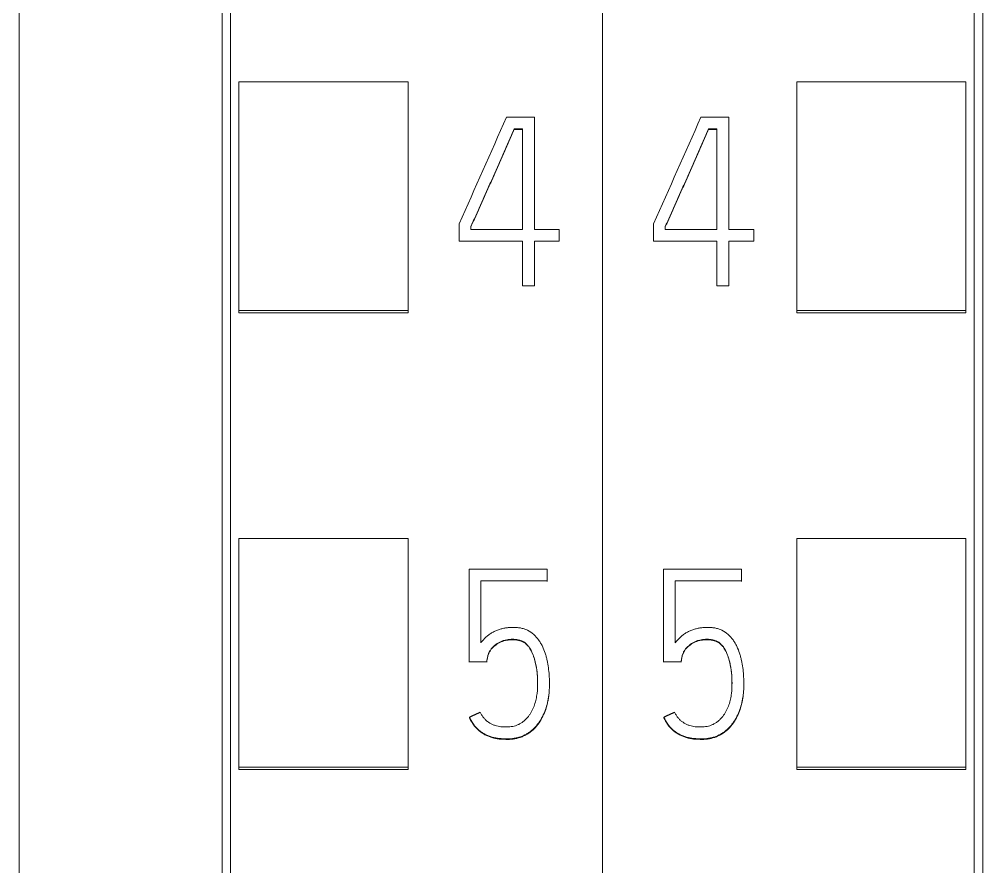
# Model space of a CAD drawing. Header units: millimetres. Extents: x 1359 to 3577, y 1336 to 3557.
# Drawn here: x 2708.67 to 2720.07, y 3006.75 to 3016.78 of the extents above; entities that cross this region are included whole.
import ezdxf

# ---------------------------------------------------------------- set-up
doc = ezdxf.new("R2010")
doc.units = ezdxf.units.MM
doc.layers.add('000-PI-Oprema', color=30, linetype='Continuous', lineweight=5)

msp = doc.modelspace()

# ---------------------------------------------------------------- linework, layer by layer
at = {"layer": '000-PI-Oprema', "color": 0, "linetype": 'ByBlock', "lineweight": 0}
for p, q in [((2715.571, 3041.237), (2715.571, 2927.819)), ((2715.571, 3041.237), (2715.571, 2927.819)), ((2711.171, 2930.141), (2711.171, 3038.956)), ((2719.971, 3038.956), (2719.971, 2930.141)), ((2711.271, 3013.333), (2711.271, 3016.035)), ((2711.271, 3016.035), (2713.271, 3016.035)), ((2713.271, 3013.333), (2713.271, 3016.035)), ((2717.871, 3013.333), (2717.871, 3016.035)), ((2719.871, 3016.035), (2717.871, 3016.035)), ((2719.871, 3013.333), (2719.871, 3016.035)), ((2714.437, 3015.617), (2714.767, 3015.617)), ((2714.767, 3015.617), (2714.767, 3014.291)), ((2716.737, 3015.617), (2717.067, 3015.617)), ((2717.067, 3015.617), (2717.067, 3014.291)), ((2714.528, 3015.479), (2714.528, 3015.473)), ((2714.625, 3015.479), (2714.528, 3015.479)), ((2714.528, 3015.473), (2714.625, 3015.473)), ((2714.625, 3014.291), (2714.625, 3015.479)), ((2716.828, 3015.479), (2716.828, 3015.473)), ((2716.925, 3015.479), (2716.828, 3015.479)), ((2716.828, 3015.473), (2716.925, 3015.473)), ((2716.925, 3014.291), (2716.925, 3015.479)), ((2713.877, 3014.153), (2713.877, 3014.357)), ((2714.015, 3014.327), (2714.015, 3014.291)), ((2714.015, 3014.291), (2714.625, 3014.291)), ((2714.767, 3014.291), (2715.061, 3014.291)), ((2715.061, 3014.291), (2715.061, 3014.153)), ((2716.177, 3014.153), (2716.177, 3014.357)), ((2716.315, 3014.327), (2716.315, 3014.291)), ((2716.315, 3014.291), (2716.925, 3014.291)), ((2717.067, 3014.291), (2717.361, 3014.291)), ((2717.361, 3014.291), (2717.361, 3014.153)), ((2714.625, 3014.153), (2713.877, 3014.153)), ((2714.625, 3013.625), (2714.625, 3014.153)), ((2714.767, 3014.153), (2714.767, 3013.625)), ((2715.061, 3014.153), (2714.767, 3014.153)), ((2716.925, 3014.153), (2716.177, 3014.153)), ((2716.925, 3013.625), (2716.925, 3014.153)), ((2717.067, 3014.153), (2717.067, 3013.625)), ((2717.361, 3014.153), (2717.067, 3014.153)), ((2714.767, 3013.625), (2714.625, 3013.625)), ((2717.067, 3013.625), (2716.925, 3013.625)), ((2711.271, 3013.305), (2711.271, 3013.333)), ((2711.271, 3013.333), (2713.271, 3013.333)), ((2711.271, 3013.305), (2713.271, 3013.305)), ((2713.271, 3013.305), (2713.271, 3013.333)), ((2717.871, 3013.305), (2717.871, 3013.333)), ((2719.871, 3013.333), (2717.871, 3013.333)), ((2719.871, 3013.305), (2717.871, 3013.305)), ((2719.871, 3013.305), (2719.871, 3013.333)), ((2711.271, 3007.931), (2711.271, 3010.634)), ((2711.271, 3010.634), (2713.271, 3010.634)), ((2713.271, 3007.931), (2713.271, 3010.634)), ((2717.871, 3007.931), (2717.871, 3010.634)), ((2719.871, 3010.634), (2717.871, 3010.634)), ((2719.871, 3007.931), (2719.871, 3010.634)), ((2713.993, 3010.273), (2713.993, 3009.178)), ((2714.917, 3010.273), (2713.993, 3010.273)), ((2714.917, 3010.135), (2714.917, 3010.273)), ((2716.293, 3010.273), (2716.293, 3009.178)), ((2717.217, 3010.273), (2716.293, 3010.273)), ((2717.217, 3010.135), (2717.217, 3010.273)), ((2714.132, 3009.4), (2714.132, 3010.135)), ((2714.132, 3010.135), (2714.917, 3010.135)), ((2714.917, 3010.135), (2714.917, 3010.129)), ((2716.432, 3009.4), (2716.432, 3010.135)), ((2716.432, 3010.135), (2717.217, 3010.135)), ((2717.217, 3010.135), (2717.217, 3010.129)), ((2713.993, 3009.178), (2713.993, 3009.172)), ((2713.993, 3009.178), (2714.204, 3009.178)), ((2714.204, 3009.178), (2714.204, 3009.172)), ((2716.293, 3009.178), (2716.293, 3009.172)), ((2716.293, 3009.178), (2716.504, 3009.178)), ((2716.504, 3009.178), (2716.504, 3009.172)), ((2714.945, 3008.914), (2714.945, 3008.92)), ((2717.245, 3008.914), (2717.245, 3008.92)), ((2713.999, 3008.523), (2713.999, 3008.517)), ((2716.299, 3008.523), (2716.299, 3008.517)), ((2711.271, 3007.905), (2711.271, 3007.931)), ((2711.271, 3007.931), (2713.271, 3007.931)), ((2711.271, 3007.905), (2713.271, 3007.905)), ((2713.271, 3007.905), (2713.271, 3007.931)), ((2717.871, 3007.905), (2717.871, 3007.931)), ((2719.871, 3007.931), (2717.871, 3007.931)), ((2719.871, 3007.905), (2717.871, 3007.905)), ((2719.871, 3007.905), (2719.871, 3007.931))]:
    msp.add_line(p, q, dxfattribs=at)
at = {"layer": '000-PI-Oprema', "color": 18, "linetype": 'ByBlock', "lineweight": 0, "true_color": 0x000000}
for centre, major_axis, ratio, start_param, end_param in [((2699.512, 2917.202), (452.614, 1023.309), 0.023466, 1.484858, 1.486095), ((2702.718, 2923.249), (438.421, 990.891), 0.022739, 1.487509, 1.488786)]:
    msp.add_ellipse(centre, major_axis=major_axis, ratio=ratio, start_param=start_param, end_param=end_param, dxfattribs=at)
at = {"layer": '000-PI-Oprema', "color": 0, "linetype": 'ByBlock', "lineweight": 0}
for points, knots in [([(2711.071, 2929.856), (2711.071, 2933.196), (2711.071, 2941.161), (2711.071, 2953.801), (2711.071, 2969.287), (2711.071, 2983.582), (2711.071, 2997.792), (2711.071, 3012.358), (2711.071, 3026.528), (2711.071, 3036.098), (2711.071, 3039.142)], [0, 0, 0, 0, 0.091483, 0.21812, 0.346206, 0.515858, 0.610111, 0.736264, 0.916066, 1, 1, 1, 1]), ([(2720.071, 3039.142), (2720.071, 3036.098), (2720.071, 3026.528), (2720.071, 3012.358), (2720.071, 2997.792), (2720.071, 2983.582), (2720.071, 2969.287), (2720.071, 2953.801), (2720.071, 2941.161), (2720.071, 2933.196), (2720.071, 2929.856)], [0, 0, 0, 0, 0.083934, 0.263736, 0.389889, 0.484142, 0.653794, 0.78188, 0.908517, 1, 1, 1, 1]), ([(2708.671, 3036.077), (2708.671, 3034.053), (2708.671, 3025.504), (2708.671, 3012.358), (2708.671, 2997.792), (2708.671, 2983.582), (2708.671, 2969.287), (2708.671, 2953.801), (2708.671, 2941.043), (2708.671, 2932.161), (2708.671, 2927.904), (2708.671, 2927.106)], [0, 0, 0, 0, 0.055935, 0.236292, 0.362833, 0.457376, 0.627551, 0.756032, 0.883059, 0.978086, 1, 1, 1, 1]), ([(2714.528, 3015.479), (2714.518, 3015.455), (2714.507, 3015.431), (2714.486, 3015.383), (2714.476, 3015.359), (2714.444, 3015.287), (2714.423, 3015.239), (2714.38, 3015.142), (2714.359, 3015.094), (2714.316, 3014.998), (2714.295, 3014.95), (2714.252, 3014.854), (2714.23, 3014.806), (2714.187, 3014.71), (2714.166, 3014.662), (2714.123, 3014.566), (2714.102, 3014.518), (2714.07, 3014.446), (2714.059, 3014.423), (2714.042, 3014.387), (2714.037, 3014.375), (2714.026, 3014.351), (2714.021, 3014.339), (2714.015, 3014.327)], [0, 0, 0, 0, 0.0625, 0.0625, 0.125, 0.125, 0.25, 0.25, 0.375, 0.375, 0.5, 0.5, 0.625, 0.625, 0.75, 0.75, 0.875, 0.875, 0.9375, 0.9375, 0.96875, 0.96875, 1, 1, 1, 1]), ([(2714.015, 3014.321), (2714.021, 3014.333), (2714.026, 3014.345), (2714.037, 3014.368), (2714.042, 3014.38), (2714.059, 3014.416), (2714.07, 3014.44), (2714.102, 3014.512), (2714.123, 3014.56), (2714.166, 3014.656), (2714.187, 3014.704), (2714.23, 3014.8), (2714.252, 3014.848), (2714.295, 3014.944), (2714.316, 3014.992), (2714.359, 3015.088), (2714.38, 3015.136), (2714.423, 3015.232), (2714.444, 3015.28), (2714.476, 3015.353), (2714.486, 3015.377), (2714.507, 3015.425), (2714.518, 3015.449), (2714.528, 3015.473)], [0, 0, 0, 0, 0.03125, 0.03125, 0.0625, 0.0625, 0.125, 0.125, 0.25, 0.25, 0.375, 0.375, 0.5, 0.5, 0.625, 0.625, 0.75, 0.75, 0.875, 0.875, 0.9375, 0.9375, 1, 1, 1, 1]), ([(2716.828, 3015.479), (2716.818, 3015.455), (2716.807, 3015.431), (2716.786, 3015.383), (2716.776, 3015.359), (2716.744, 3015.287), (2716.723, 3015.239), (2716.68, 3015.142), (2716.659, 3015.094), (2716.616, 3014.998), (2716.595, 3014.95), (2716.552, 3014.854), (2716.53, 3014.806), (2716.487, 3014.71), (2716.466, 3014.662), (2716.423, 3014.566), (2716.402, 3014.518), (2716.37, 3014.446), (2716.359, 3014.423), (2716.342, 3014.387), (2716.337, 3014.375), (2716.326, 3014.351), (2716.321, 3014.339), (2716.315, 3014.327)], [0, 0, 0, 0, 0.0625, 0.0625, 0.125, 0.125, 0.25, 0.25, 0.375, 0.375, 0.5, 0.5, 0.625, 0.625, 0.75, 0.75, 0.875, 0.875, 0.9375, 0.9375, 0.96875, 0.96875, 1, 1, 1, 1]), ([(2716.315, 3014.321), (2716.321, 3014.333), (2716.326, 3014.345), (2716.337, 3014.368), (2716.342, 3014.38), (2716.359, 3014.416), (2716.37, 3014.44), (2716.402, 3014.512), (2716.423, 3014.56), (2716.466, 3014.656), (2716.487, 3014.704), (2716.53, 3014.8), (2716.552, 3014.848), (2716.595, 3014.944), (2716.616, 3014.992), (2716.659, 3015.088), (2716.68, 3015.136), (2716.723, 3015.232), (2716.744, 3015.28), (2716.776, 3015.353), (2716.786, 3015.377), (2716.807, 3015.425), (2716.818, 3015.449), (2716.828, 3015.473)], [0, 0, 0, 0, 0.03125, 0.03125, 0.0625, 0.0625, 0.125, 0.125, 0.25, 0.25, 0.375, 0.375, 0.5, 0.5, 0.625, 0.625, 0.75, 0.75, 0.875, 0.875, 0.9375, 0.9375, 1, 1, 1, 1]), ([(2713.999, 3008.523), (2714.011, 3008.497), (2714.024, 3008.471), (2714.049, 3008.436), (2714.057, 3008.424), (2714.076, 3008.402), (2714.086, 3008.391), (2714.108, 3008.372), (2714.119, 3008.362), (2714.142, 3008.345), (2714.154, 3008.337), (2714.179, 3008.322), (2714.192, 3008.316), (2714.218, 3008.303), (2714.232, 3008.298), (2714.26, 3008.289), (2714.274, 3008.285), (2714.302, 3008.278), (2714.316, 3008.275), (2714.345, 3008.271), (2714.36, 3008.27), (2714.382, 3008.269), (2714.389, 3008.268), (2714.404, 3008.267), (2714.411, 3008.267), (2714.433, 3008.266), (2714.448, 3008.266), (2714.477, 3008.267), (2714.491, 3008.268), (2714.521, 3008.271), (2714.535, 3008.274), (2714.564, 3008.28), (2714.578, 3008.284), (2714.62, 3008.297), (2714.647, 3008.309), (2714.685, 3008.331), (2714.698, 3008.339), (2714.722, 3008.356), (2714.733, 3008.365), (2714.755, 3008.384), (2714.766, 3008.394), (2714.786, 3008.416), (2714.795, 3008.427), (2714.822, 3008.462), (2714.838, 3008.486), (2714.859, 3008.525), (2714.866, 3008.538), (2714.878, 3008.564), (2714.884, 3008.578), (2714.9, 3008.619), (2714.909, 3008.646), (2714.924, 3008.703), (2714.93, 3008.731), (2714.936, 3008.774), (2714.938, 3008.789), (2714.941, 3008.818), (2714.942, 3008.832), (2714.944, 3008.876), (2714.945, 3008.905), (2714.944, 3008.963), (2714.942, 3009.022), (2714.936, 3009.079), (2714.929, 3009.137), (2714.924, 3009.166), (2714.914, 3009.209), (2714.911, 3009.223), (2714.903, 3009.251), (2714.899, 3009.265), (2714.885, 3009.307), (2714.875, 3009.334), (2714.855, 3009.374), (2714.848, 3009.387), (2714.833, 3009.412), (2714.825, 3009.424), (2714.8, 3009.46), (2714.78, 3009.482), (2714.736, 3009.521), (2714.711, 3009.537), (2714.672, 3009.557), (2714.658, 3009.562), (2714.63, 3009.571), (2714.615, 3009.575), (2714.587, 3009.58), (2714.572, 3009.582), (2714.542, 3009.585), (2714.528, 3009.585), (2714.498, 3009.584), (2714.484, 3009.584), (2714.454, 3009.581), (2714.44, 3009.58), (2714.411, 3009.575), (2714.397, 3009.572), (2714.368, 3009.565), (2714.354, 3009.561), (2714.326, 3009.551), (2714.312, 3009.546), (2714.286, 3009.533), (2714.273, 3009.526), (2714.247, 3009.511), (2714.235, 3009.503), (2714.211, 3009.485), (2714.2, 3009.476), (2714.179, 3009.456), (2714.169, 3009.445), (2714.149, 3009.423), (2714.14, 3009.412), (2714.132, 3009.4)], [0, 0, 0, 0, 0.03125, 0.03125, 0.046875, 0.046875, 0.0625, 0.0625, 0.078125, 0.078125, 0.09375, 0.09375, 0.109375, 0.109375, 0.125, 0.125, 0.140625, 0.140625, 0.15625, 0.15625, 0.171875, 0.171875, 0.179688, 0.179688, 0.1875, 0.1875, 0.203125, 0.203125, 0.21875, 0.21875, 0.234375, 0.234375, 0.25, 0.25, 0.28125, 0.28125, 0.296875, 0.296875, 0.3125, 0.3125, 0.328125, 0.328125, 0.34375, 0.34375, 0.375, 0.375, 0.390625, 0.390625, 0.40625, 0.40625, 0.4375, 0.4375, 0.46875, 0.46875, 0.484375, 0.484375, 0.5, 0.5, 0.53125, 0.53125, 0.5625, 0.59375, 0.59375, 0.625, 0.625, 0.640625, 0.640625, 0.65625, 0.65625, 0.6875, 0.6875, 0.703125, 0.703125, 0.71875, 0.71875, 0.75, 0.75, 0.78125, 0.78125, 0.796875, 0.796875, 0.8125, 0.8125, 0.828125, 0.828125, 0.84375, 0.84375, 0.859375, 0.859375, 0.875, 0.875, 0.890625, 0.890625, 0.90625, 0.90625, 0.921875, 0.921875, 0.9375, 0.9375, 0.953125, 0.953125, 0.96875, 0.96875, 0.984375, 0.984375, 1, 1, 1, 1]), ([(2716.299, 3008.523), (2716.311, 3008.497), (2716.324, 3008.471), (2716.349, 3008.436), (2716.357, 3008.424), (2716.376, 3008.402), (2716.386, 3008.391), (2716.408, 3008.372), (2716.419, 3008.362), (2716.442, 3008.345), (2716.454, 3008.337), (2716.479, 3008.322), (2716.492, 3008.316), (2716.518, 3008.303), (2716.532, 3008.298), (2716.56, 3008.289), (2716.574, 3008.285), (2716.602, 3008.278), (2716.616, 3008.275), (2716.645, 3008.271), (2716.66, 3008.27), (2716.682, 3008.269), (2716.689, 3008.268), (2716.704, 3008.267), (2716.711, 3008.267), (2716.733, 3008.266), (2716.748, 3008.266), (2716.777, 3008.267), (2716.791, 3008.268), (2716.821, 3008.271), (2716.835, 3008.274), (2716.864, 3008.28), (2716.878, 3008.284), (2716.92, 3008.297), (2716.947, 3008.309), (2716.985, 3008.331), (2716.998, 3008.339), (2717.022, 3008.356), (2717.033, 3008.365), (2717.055, 3008.384), (2717.066, 3008.394), (2717.086, 3008.416), (2717.095, 3008.427), (2717.122, 3008.462), (2717.138, 3008.486), (2717.159, 3008.525), (2717.166, 3008.538), (2717.178, 3008.564), (2717.184, 3008.578), (2717.2, 3008.619), (2717.209, 3008.646), (2717.224, 3008.703), (2717.23, 3008.731), (2717.236, 3008.774), (2717.238, 3008.789), (2717.241, 3008.818), (2717.242, 3008.832), (2717.244, 3008.876), (2717.245, 3008.905), (2717.244, 3008.963), (2717.242, 3009.022), (2717.236, 3009.079), (2717.229, 3009.137), (2717.224, 3009.166), (2717.214, 3009.209), (2717.211, 3009.223), (2717.203, 3009.251), (2717.199, 3009.265), (2717.185, 3009.307), (2717.175, 3009.334), (2717.155, 3009.374), (2717.148, 3009.387), (2717.133, 3009.412), (2717.125, 3009.424), (2717.1, 3009.46), (2717.08, 3009.482), (2717.036, 3009.521), (2717.011, 3009.537), (2716.972, 3009.557), (2716.958, 3009.562), (2716.93, 3009.571), (2716.915, 3009.575), (2716.887, 3009.58), (2716.872, 3009.582), (2716.842, 3009.585), (2716.828, 3009.585), (2716.798, 3009.584), (2716.784, 3009.584), (2716.754, 3009.581), (2716.74, 3009.58), (2716.711, 3009.575), (2716.697, 3009.572), (2716.668, 3009.565), (2716.654, 3009.561), (2716.626, 3009.551), (2716.612, 3009.546), (2716.586, 3009.533), (2716.573, 3009.526), (2716.547, 3009.511), (2716.535, 3009.503), (2716.511, 3009.485), (2716.5, 3009.476), (2716.479, 3009.456), (2716.469, 3009.445), (2716.449, 3009.423), (2716.44, 3009.412), (2716.432, 3009.4)], [0, 0, 0, 0, 0.03125, 0.03125, 0.046875, 0.046875, 0.0625, 0.0625, 0.078125, 0.078125, 0.09375, 0.09375, 0.109375, 0.109375, 0.125, 0.125, 0.140625, 0.140625, 0.15625, 0.15625, 0.171875, 0.171875, 0.179688, 0.179688, 0.1875, 0.1875, 0.203125, 0.203125, 0.21875, 0.21875, 0.234375, 0.234375, 0.25, 0.25, 0.28125, 0.28125, 0.296875, 0.296875, 0.3125, 0.3125, 0.328125, 0.328125, 0.34375, 0.34375, 0.375, 0.375, 0.390625, 0.390625, 0.40625, 0.40625, 0.4375, 0.4375, 0.46875, 0.46875, 0.484375, 0.484375, 0.5, 0.5, 0.53125, 0.53125, 0.5625, 0.59375, 0.59375, 0.625, 0.625, 0.640625, 0.640625, 0.65625, 0.65625, 0.6875, 0.6875, 0.703125, 0.703125, 0.71875, 0.71875, 0.75, 0.75, 0.78125, 0.78125, 0.796875, 0.796875, 0.8125, 0.8125, 0.828125, 0.828125, 0.84375, 0.84375, 0.859375, 0.859375, 0.875, 0.875, 0.890625, 0.890625, 0.90625, 0.90625, 0.921875, 0.921875, 0.9375, 0.9375, 0.953125, 0.953125, 0.96875, 0.96875, 0.984375, 0.984375, 1, 1, 1, 1]), ([(2714.204, 3009.178), (2714.205, 3009.202), (2714.208, 3009.224), (2714.217, 3009.258), (2714.22, 3009.269), (2714.23, 3009.29), (2714.235, 3009.3), (2714.247, 3009.319), (2714.254, 3009.329), (2714.269, 3009.346), (2714.277, 3009.355), (2714.294, 3009.37), (2714.303, 3009.378), (2714.322, 3009.391), (2714.332, 3009.397), (2714.352, 3009.409), (2714.362, 3009.414), (2714.383, 3009.423), (2714.394, 3009.427), (2714.428, 3009.437), (2714.45, 3009.441), (2714.485, 3009.444), (2714.496, 3009.444), (2714.519, 3009.444), (2714.531, 3009.443), (2714.554, 3009.441), (2714.565, 3009.439), (2714.582, 3009.436), (2714.588, 3009.434), (2714.599, 3009.431), (2714.605, 3009.429), (2714.621, 3009.423), (2714.631, 3009.418), (2714.651, 3009.407), (2714.66, 3009.399), (2714.678, 3009.384), (2714.686, 3009.376), (2714.7, 3009.358), (2714.707, 3009.348), (2714.726, 3009.319), (2714.736, 3009.298), (2714.754, 3009.256), (2714.761, 3009.234), (2714.781, 3009.168), (2714.79, 3009.123), (2714.799, 3009.055), (2714.801, 3009.032), (2714.803, 3008.986), (2714.804, 3008.963), (2714.805, 3008.895), (2714.804, 3008.849), (2714.795, 3008.781), (2714.791, 3008.759), (2714.784, 3008.725), (2714.781, 3008.714), (2714.775, 3008.691), (2714.772, 3008.68), (2714.76, 3008.648), (2714.752, 3008.626), (2714.736, 3008.595), (2714.731, 3008.585), (2714.719, 3008.565), (2714.712, 3008.555), (2714.692, 3008.527), (2714.677, 3008.51), (2714.653, 3008.486), (2714.644, 3008.478), (2714.626, 3008.464), (2714.616, 3008.457), (2714.596, 3008.445), (2714.586, 3008.439), (2714.565, 3008.43), (2714.554, 3008.426), (2714.521, 3008.415), (2714.498, 3008.411), (2714.463, 3008.408), (2714.452, 3008.407), (2714.428, 3008.407), (2714.417, 3008.407), (2714.382, 3008.408), (2714.359, 3008.41), (2714.325, 3008.417), (2714.314, 3008.42), (2714.292, 3008.427), (2714.281, 3008.432), (2714.249, 3008.446), (2714.229, 3008.458), (2714.202, 3008.479), (2714.193, 3008.487), (2714.176, 3008.504), (2714.161, 3008.521), (2714.148, 3008.54), (2714.136, 3008.56), (2714.131, 3008.571), (2714.126, 3008.581)], [0, 0, 0, 0, 0.03125, 0.03125, 0.046875, 0.046875, 0.0625, 0.0625, 0.078125, 0.078125, 0.09375, 0.09375, 0.109375, 0.109375, 0.125, 0.125, 0.140625, 0.140625, 0.15625, 0.15625, 0.1875, 0.1875, 0.203125, 0.203125, 0.21875, 0.21875, 0.234375, 0.234375, 0.242187, 0.242187, 0.25, 0.25, 0.265625, 0.265625, 0.28125, 0.28125, 0.296875, 0.296875, 0.3125, 0.3125, 0.34375, 0.34375, 0.375, 0.375, 0.4375, 0.4375, 0.46875, 0.46875, 0.5, 0.5, 0.5625, 0.5625, 0.59375, 0.59375, 0.609375, 0.609375, 0.625, 0.625, 0.65625, 0.65625, 0.671875, 0.671875, 0.6875, 0.6875, 0.71875, 0.71875, 0.734375, 0.734375, 0.75, 0.75, 0.765625, 0.765625, 0.78125, 0.78125, 0.8125, 0.8125, 0.828125, 0.828125, 0.84375, 0.84375, 0.875, 0.875, 0.890625, 0.890625, 0.90625, 0.90625, 0.9375, 0.9375, 0.953125, 0.953125, 0.96875, 0.984375, 0.984375, 1, 1, 1, 1]), ([(2714.805, 3008.916), (2714.805, 3008.922), (2714.805, 3008.928), (2714.804, 3008.956), (2714.804, 3008.979), (2714.801, 3009.025), (2714.799, 3009.047), (2714.793, 3009.093), (2714.789, 3009.115), (2714.78, 3009.161), (2714.775, 3009.183), (2714.765, 3009.216), (2714.761, 3009.227), (2714.754, 3009.249), (2714.749, 3009.26), (2714.736, 3009.292), (2714.726, 3009.312), (2714.707, 3009.341), (2714.701, 3009.351), (2714.686, 3009.369), (2714.678, 3009.377), (2714.661, 3009.393), (2714.652, 3009.4), (2714.632, 3009.412), (2714.621, 3009.417), (2714.6, 3009.425), (2714.589, 3009.428), (2714.566, 3009.433), (2714.554, 3009.435), (2714.531, 3009.437), (2714.52, 3009.438), (2714.497, 3009.438), (2714.485, 3009.437), (2714.462, 3009.435), (2714.451, 3009.434), (2714.428, 3009.43), (2714.406, 3009.424), (2714.384, 3009.417), (2714.363, 3009.408), (2714.352, 3009.403), (2714.322, 3009.386), (2714.303, 3009.372), (2714.278, 3009.349), (2714.269, 3009.341), (2714.254, 3009.323), (2714.248, 3009.314), (2714.235, 3009.294), (2714.23, 3009.284), (2714.221, 3009.263), (2714.217, 3009.252), (2714.211, 3009.23), (2714.208, 3009.218), (2714.205, 3009.195), (2714.204, 3009.184), (2714.204, 3009.172)], [0, 0, 0, 0, 0.015899, 0.015899, 0.077406, 0.077406, 0.138912, 0.138912, 0.200418, 0.200418, 0.261925, 0.261925, 0.292678, 0.292678, 0.323431, 0.323431, 0.384937, 0.384937, 0.41569, 0.41569, 0.446443, 0.446443, 0.477197, 0.477197, 0.50795, 0.50795, 0.538703, 0.538703, 0.569456, 0.569456, 0.600209, 0.600209, 0.630962, 0.630962, 0.661715, 0.661715, 0.692469, 0.723222, 0.723222, 0.753975, 0.753975, 0.815481, 0.815481, 0.846234, 0.846234, 0.876987, 0.876987, 0.907741, 0.907741, 0.938494, 0.938494, 0.969247, 0.969247, 1, 1, 1, 1]), ([(2716.504, 3009.178), (2716.505, 3009.202), (2716.508, 3009.224), (2716.517, 3009.258), (2716.52, 3009.269), (2716.53, 3009.29), (2716.535, 3009.3), (2716.547, 3009.319), (2716.554, 3009.329), (2716.569, 3009.346), (2716.577, 3009.355), (2716.594, 3009.37), (2716.603, 3009.378), (2716.622, 3009.391), (2716.632, 3009.397), (2716.652, 3009.409), (2716.662, 3009.414), (2716.683, 3009.423), (2716.694, 3009.427), (2716.728, 3009.437), (2716.75, 3009.441), (2716.785, 3009.444), (2716.796, 3009.444), (2716.819, 3009.444), (2716.831, 3009.443), (2716.854, 3009.441), (2716.865, 3009.439), (2716.882, 3009.436), (2716.888, 3009.434), (2716.899, 3009.431), (2716.905, 3009.429), (2716.921, 3009.423), (2716.931, 3009.418), (2716.951, 3009.407), (2716.96, 3009.399), (2716.978, 3009.384), (2716.986, 3009.376), (2717, 3009.358), (2717.007, 3009.348), (2717.026, 3009.319), (2717.036, 3009.298), (2717.054, 3009.256), (2717.061, 3009.234), (2717.081, 3009.168), (2717.09, 3009.123), (2717.099, 3009.055), (2717.101, 3009.032), (2717.103, 3008.986), (2717.104, 3008.963), (2717.105, 3008.895), (2717.104, 3008.849), (2717.095, 3008.781), (2717.091, 3008.759), (2717.084, 3008.725), (2717.081, 3008.714), (2717.075, 3008.691), (2717.072, 3008.68), (2717.06, 3008.648), (2717.052, 3008.626), (2717.036, 3008.595), (2717.031, 3008.585), (2717.019, 3008.565), (2717.012, 3008.555), (2716.992, 3008.527), (2716.977, 3008.51), (2716.953, 3008.486), (2716.944, 3008.478), (2716.926, 3008.464), (2716.916, 3008.457), (2716.896, 3008.445), (2716.886, 3008.439), (2716.865, 3008.43), (2716.854, 3008.426), (2716.821, 3008.415), (2716.798, 3008.411), (2716.763, 3008.408), (2716.752, 3008.407), (2716.728, 3008.407), (2716.717, 3008.407), (2716.682, 3008.408), (2716.659, 3008.41), (2716.625, 3008.417), (2716.614, 3008.42), (2716.592, 3008.427), (2716.581, 3008.432), (2716.549, 3008.446), (2716.529, 3008.458), (2716.502, 3008.479), (2716.493, 3008.487), (2716.476, 3008.504), (2716.461, 3008.521), (2716.448, 3008.54), (2716.436, 3008.56), (2716.431, 3008.571), (2716.426, 3008.581)], [0, 0, 0, 0, 0.03125, 0.03125, 0.046875, 0.046875, 0.0625, 0.0625, 0.078125, 0.078125, 0.09375, 0.09375, 0.109375, 0.109375, 0.125, 0.125, 0.140625, 0.140625, 0.15625, 0.15625, 0.1875, 0.1875, 0.203125, 0.203125, 0.21875, 0.21875, 0.234375, 0.234375, 0.242187, 0.242187, 0.25, 0.25, 0.265625, 0.265625, 0.28125, 0.28125, 0.296875, 0.296875, 0.3125, 0.3125, 0.34375, 0.34375, 0.375, 0.375, 0.4375, 0.4375, 0.46875, 0.46875, 0.5, 0.5, 0.5625, 0.5625, 0.59375, 0.59375, 0.609375, 0.609375, 0.625, 0.625, 0.65625, 0.65625, 0.671875, 0.671875, 0.6875, 0.6875, 0.71875, 0.71875, 0.734375, 0.734375, 0.75, 0.75, 0.765625, 0.765625, 0.78125, 0.78125, 0.8125, 0.8125, 0.828125, 0.828125, 0.84375, 0.84375, 0.875, 0.875, 0.890625, 0.890625, 0.90625, 0.90625, 0.9375, 0.9375, 0.953125, 0.953125, 0.96875, 0.984375, 0.984375, 1, 1, 1, 1]), ([(2717.105, 3008.916), (2717.105, 3008.922), (2717.105, 3008.928), (2717.104, 3008.956), (2717.104, 3008.979), (2717.101, 3009.025), (2717.099, 3009.047), (2717.093, 3009.093), (2717.089, 3009.115), (2717.08, 3009.161), (2717.075, 3009.183), (2717.065, 3009.216), (2717.061, 3009.227), (2717.054, 3009.249), (2717.049, 3009.26), (2717.036, 3009.292), (2717.026, 3009.312), (2717.007, 3009.341), (2717.001, 3009.351), (2716.986, 3009.369), (2716.978, 3009.377), (2716.961, 3009.393), (2716.952, 3009.4), (2716.932, 3009.412), (2716.921, 3009.417), (2716.9, 3009.425), (2716.889, 3009.428), (2716.866, 3009.433), (2716.854, 3009.435), (2716.831, 3009.437), (2716.82, 3009.438), (2716.797, 3009.438), (2716.785, 3009.437), (2716.762, 3009.435), (2716.751, 3009.434), (2716.728, 3009.43), (2716.706, 3009.424), (2716.684, 3009.417), (2716.663, 3009.408), (2716.652, 3009.403), (2716.622, 3009.386), (2716.603, 3009.372), (2716.578, 3009.349), (2716.569, 3009.341), (2716.554, 3009.323), (2716.548, 3009.314), (2716.535, 3009.294), (2716.53, 3009.284), (2716.521, 3009.263), (2716.517, 3009.252), (2716.511, 3009.23), (2716.508, 3009.218), (2716.505, 3009.195), (2716.504, 3009.184), (2716.504, 3009.172)], [0, 0, 0, 0, 0.015899, 0.015899, 0.077406, 0.077406, 0.138912, 0.138912, 0.200418, 0.200418, 0.261925, 0.261925, 0.292678, 0.292678, 0.323431, 0.323431, 0.384937, 0.384937, 0.41569, 0.41569, 0.446443, 0.446443, 0.477197, 0.477197, 0.50795, 0.50795, 0.538703, 0.538703, 0.569456, 0.569456, 0.600209, 0.600209, 0.630962, 0.630962, 0.661715, 0.661715, 0.692469, 0.723222, 0.723222, 0.753975, 0.753975, 0.815481, 0.815481, 0.846234, 0.846234, 0.876987, 0.876987, 0.907741, 0.907741, 0.938494, 0.938494, 0.969247, 0.969247, 1, 1, 1, 1]), ([(2714.945, 3008.914), (2714.945, 3008.893), (2714.944, 3008.871), (2714.942, 3008.821), (2714.939, 3008.792), (2714.933, 3008.749), (2714.931, 3008.735), (2714.925, 3008.706), (2714.922, 3008.691), (2714.911, 3008.649), (2714.903, 3008.621), (2714.882, 3008.566), (2714.87, 3008.54), (2714.842, 3008.488), (2714.827, 3008.463), (2714.801, 3008.428), (2714.791, 3008.416), (2714.772, 3008.395), (2714.762, 3008.384), (2714.729, 3008.354), (2714.705, 3008.337), (2714.668, 3008.314), (2714.655, 3008.307), (2714.628, 3008.295), (2714.614, 3008.289), (2714.572, 3008.275), (2714.544, 3008.268), (2714.5, 3008.262), (2714.485, 3008.261), (2714.456, 3008.26), (2714.441, 3008.26), (2714.412, 3008.261), (2714.397, 3008.262), (2714.368, 3008.263), (2714.353, 3008.264), (2714.324, 3008.268), (2714.31, 3008.27), (2714.281, 3008.277), (2714.266, 3008.281), (2714.238, 3008.29), (2714.225, 3008.295), (2714.198, 3008.306), (2714.185, 3008.313), (2714.159, 3008.328), (2714.146, 3008.336), (2714.122, 3008.354), (2714.111, 3008.363), (2714.089, 3008.382), (2714.079, 3008.393), (2714.059, 3008.415), (2714.05, 3008.427), (2714.025, 3008.464), (2714.011, 3008.49), (2713.999, 3008.517)], [0, 0, 0, 0, 0.044434, 0.044434, 0.104157, 0.104157, 0.134018, 0.134018, 0.16388, 0.16388, 0.223602, 0.223602, 0.283325, 0.283325, 0.343048, 0.343048, 0.37291, 0.37291, 0.402771, 0.402771, 0.462494, 0.462494, 0.492355, 0.492355, 0.522217, 0.522217, 0.58194, 0.58194, 0.611801, 0.611801, 0.641663, 0.641663, 0.671524, 0.671524, 0.701386, 0.701386, 0.731247, 0.731247, 0.761108, 0.761108, 0.79097, 0.79097, 0.820831, 0.820831, 0.850693, 0.850693, 0.880554, 0.880554, 0.910416, 0.910416, 0.940277, 0.940277, 1, 1, 1, 1]), ([(2717.245, 3008.914), (2717.245, 3008.893), (2717.244, 3008.871), (2717.242, 3008.821), (2717.239, 3008.792), (2717.233, 3008.749), (2717.231, 3008.735), (2717.225, 3008.706), (2717.222, 3008.691), (2717.211, 3008.649), (2717.203, 3008.621), (2717.182, 3008.566), (2717.17, 3008.54), (2717.142, 3008.488), (2717.127, 3008.463), (2717.101, 3008.428), (2717.091, 3008.416), (2717.072, 3008.395), (2717.062, 3008.384), (2717.029, 3008.354), (2717.005, 3008.337), (2716.968, 3008.314), (2716.955, 3008.307), (2716.928, 3008.295), (2716.914, 3008.289), (2716.872, 3008.275), (2716.844, 3008.268), (2716.8, 3008.262), (2716.785, 3008.261), (2716.756, 3008.26), (2716.741, 3008.26), (2716.712, 3008.261), (2716.697, 3008.262), (2716.668, 3008.263), (2716.653, 3008.264), (2716.624, 3008.268), (2716.61, 3008.27), (2716.581, 3008.277), (2716.566, 3008.281), (2716.538, 3008.29), (2716.525, 3008.295), (2716.498, 3008.306), (2716.485, 3008.313), (2716.459, 3008.328), (2716.446, 3008.336), (2716.422, 3008.354), (2716.411, 3008.363), (2716.389, 3008.382), (2716.379, 3008.393), (2716.359, 3008.415), (2716.35, 3008.427), (2716.325, 3008.464), (2716.311, 3008.49), (2716.299, 3008.517)], [0, 0, 0, 0, 0.044434, 0.044434, 0.104157, 0.104157, 0.134018, 0.134018, 0.16388, 0.16388, 0.223602, 0.223602, 0.283325, 0.283325, 0.343048, 0.343048, 0.37291, 0.37291, 0.402771, 0.402771, 0.462494, 0.462494, 0.492355, 0.492355, 0.522217, 0.522217, 0.58194, 0.58194, 0.611801, 0.611801, 0.641663, 0.641663, 0.671524, 0.671524, 0.701386, 0.701386, 0.731247, 0.731247, 0.761108, 0.761108, 0.79097, 0.79097, 0.820831, 0.820831, 0.850693, 0.850693, 0.880554, 0.880554, 0.910416, 0.910416, 0.940277, 0.940277, 1, 1, 1, 1])]:
    msp.add_open_spline(points, degree=3, knots=knots, dxfattribs=at)
for points, weights in [([(2714.126, 3008.581), (2714.062, 3008.552), (2713.999, 3008.523)], [0.500000031032, 0.499999968968, 0.500000031032]), ([(2716.426, 3008.581), (2716.362, 3008.552), (2716.299, 3008.523)], [0.499999672742, 0.500000327258, 0.499999672742])]:
    msp.add_rational_spline(points, weights, degree=2, dxfattribs=at)

doc.saveas('drawing.dxf')
